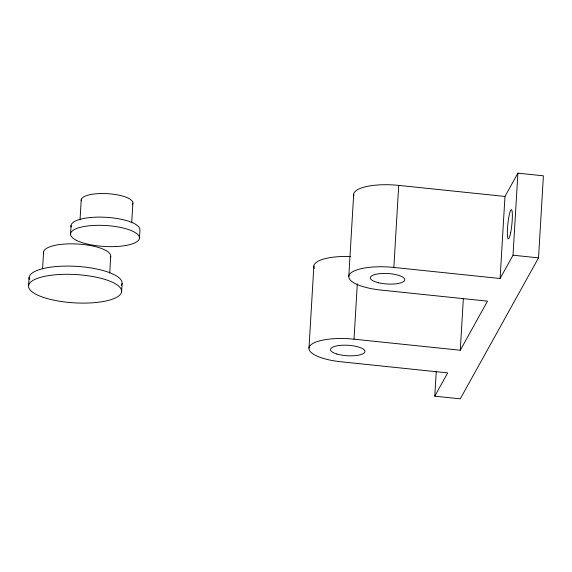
<?xml version="1.0" encoding="UTF-8"?>
<svg xmlns="http://www.w3.org/2000/svg" width="572" height="572" viewBox="0 0 572 572"><rect width="100%" height="100%" fill="white"/><g stroke="black" fill="none" stroke-linecap="round" stroke-linejoin="round"><path stroke-width="0.86" d="M28.6 285.743L29.086 277.542M42.578 268.733L43.565 252.102M70.556 233.798L71.042 225.59M80.016 220.013L81.217 199.885M109.731 273.008L110.725 256.378M121.593 291.663A46.597 14.164 3.4 0 0 53.139 275.01A46.597 14.164 3.4 0 0 50.558 299.435A46.597 14.164 3.4 0 0 121.593 291.663L122.079 283.462M131.732 222.429L132.876 203.174M139.439 238.181A34.513 10.496 3.4 0 0 88.731 225.847A34.513 10.496 3.4 0 0 86.822 243.937A34.513 10.496 3.4 0 0 139.439 238.181L139.925 229.98A34.513 10.496 3.4 0 0 104.333 217.217A34.513 10.496 3.4 0 0 71.193 226.977M308.987 348.055L313.864 265.994M348.806 276.305L353.682 194.251M354.018 339.189L460.274 350.243L487.523 301.158L381.267 290.104A38.824 11.805 3.4 0 1 349.299 274.796A38.824 11.805 3.4 0 1 393.843 267.446L500.1 278.5L504.976 196.446L517.896 173.159L543.4 175.811L538.524 257.865L460.274 398.841L434.777 396.189L447.697 372.901L338.953 361.561A38.824 11.805 3.4 0 1 309.702 346.167A38.824 11.805 3.4 0 1 354.018 339.189L357.307 283.891M393.843 267.446L398.72 185.392L504.976 196.446M434.777 396.189L436.257 371.214M460.274 350.243L463.349 298.512M500.1 278.5L513.027 255.212L517.896 173.159M513.027 255.212L538.524 257.865M353.853 195.81A38.824 11.805 3.4 0 1 398.72 185.392M314.364 268.339A38.824 11.805 3.4 0 1 350.464 256.542M29.294 279.408A46.597 14.164 3.4 0 1 77.07 266.395A46.597 14.164 3.4 0 1 121.486 285.278M43.708 253.453A33.648 10.232 3.4 0 1 78.221 244.058A33.648 10.232 3.4 0 1 110.296 257.693M81.324 200.922A25.883 7.872 3.4 0 1 107.872 193.693A25.883 7.872 3.4 0 1 132.547 204.183M336.808 353.997A17.26 5.248 3.4 0 0 364.729 352.288A17.26 5.248 3.4 0 0 341.648 345.273A17.26 5.248 3.4 0 0 336.808 353.997M510.653 232.74A14.665 2.016 -84.1 0 0 511.54 209.752A14.665 2.016 -84.1 0 0 507.4 230.337A14.665 2.016 -84.1 0 0 510.653 232.74M378.464 282.747A17.26 5.248 3.4 0 0 404.776 279.872A17.26 5.248 3.4 0 0 379.422 273.702A17.26 5.248 3.4 0 0 378.464 282.747"/></g></svg>
